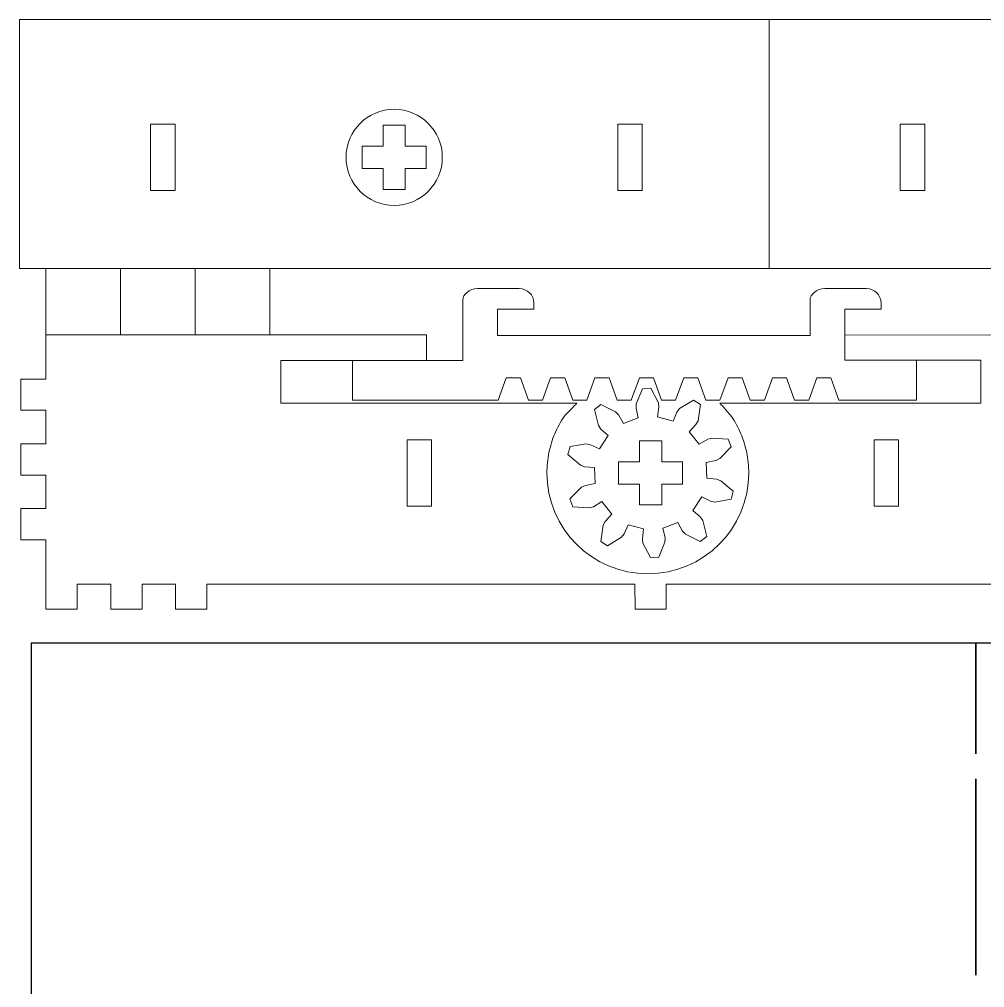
# Model space of a CAD drawing. Header units: millimetres. Extents: x -185 to 230, y -265 to 15.
# Drawn here: x -184.7 to -69.5, y -100.5 to 15.1 of the extents above; entities that cross this region are included whole.
import ezdxf

# ---------------------------------------------------------------- set-up
doc = ezdxf.new("R2010")
doc.units = ezdxf.units.MM
doc.header["$MEASUREMENT"] = 0
doc.layers.add('Layer 1', color=7, linetype='Continuous')

msp = doc.modelspace()

# ---------------------------------------------------------------- linework, layer by layer
at = {"layer": 'Layer 1', "color": 1, "lineweight": 9}
for points, knots in [([(-184.6848, 15.087), (-184.6848, 15.087), (-95.2528, 15.087), (-95.2528, 15.087), (-95.2528, 15.087), (-95.2528, 15.087), (-95.2528, -14.6553), (-95.2528, -14.6553), (-95.2528, -14.6553), (-95.2528, -14.6553), (-184.6848, -14.6553), (-184.6848, -14.6553), (-184.6848, -14.6553), (-184.6848, -14.6553), (-184.6848, 15.087), (-184.6848, 15.087)], [0, 0, 0, 0, 0.2, 0.2, 0.2, 0.2, 0.4, 0.4, 0.4, 0.4, 0.6, 0.6, 0.6, 0.6, 1, 1, 1, 1]), ([(-95.2528, 15.087), (-95.2528, 15.087), (-5.8209, 15.087), (-5.8209, 15.087), (-5.8209, 15.087), (-5.8209, 15.087), (-5.8209, -14.6553), (-5.8209, -14.6553), (-5.8209, -14.6553), (-5.8209, -14.6553), (-95.2528, -14.6553), (-95.2528, -14.6553)], [0, 0, 0, 0, 0.25, 0.25, 0.25, 0.25, 0.5, 0.5, 0.5, 0.5, 1, 1, 1, 1]), ([(-134.2283, -1.3814), (-134.2283, -4.552), (-136.7986, -7.1222), (-139.9692, -7.1222), (-139.9692, -7.1222), (-143.1398, -7.1222), (-145.7101, -4.5519), (-145.7101, -1.3814), (-145.7101, -1.3814), (-145.7101, 1.7892), (-143.1398, 4.3595), (-139.9692, 4.3595), (-139.9692, 4.3595), (-136.7986, 4.3595), (-134.2283, 1.7892), (-134.2283, -1.3814)], [0, 0, 0, 0, 0.2, 0.2, 0.2, 0.2, 0.4, 0.4, 0.4, 0.4, 0.6, 0.6, 0.6, 0.6, 1, 1, 1, 1]), ([(-166.1068, 2.5762), (-166.1068, 2.5762), (-166.1068, -5.339), (-166.1068, -5.339), (-166.1068, -5.339), (-166.1068, -5.339), (-169.022, -5.339), (-169.022, -5.339), (-169.022, -5.339), (-169.022, -5.339), (-169.022, 2.5762), (-169.022, 2.5762), (-169.022, 2.5762), (-169.022, 2.5762), (-166.1068, 2.5762), (-166.1068, 2.5762)], [0, 0, 0, 0, 0.2, 0.2, 0.2, 0.2, 0.4, 0.4, 0.4, 0.4, 0.6, 0.6, 0.6, 0.6, 1, 1, 1, 1]), ([(-141.291, 2.44), (-141.291, 2.44), (-141.291, -0.0596), (-141.291, -0.0596), (-141.291, -0.0596), (-141.291, -0.0596), (-143.7906, -0.0596), (-143.7906, -0.0596), (-143.7906, -0.0596), (-143.7906, -0.0596), (-143.7906, -2.7028), (-143.7906, -2.7028), (-143.7906, -2.7028), (-143.7906, -2.7028), (-141.291, -2.7028), (-141.291, -2.7028), (-141.291, -2.7028), (-141.291, -2.7028), (-141.291, -5.2029), (-141.291, -5.2029), (-141.291, -5.2029), (-141.291, -5.2029), (-138.6478, -5.2029), (-138.6478, -5.2029), (-138.6478, -5.2029), (-138.6478, -5.2029), (-138.6478, -2.7028), (-138.6478, -2.7028), (-138.6478, -2.7028), (-138.6478, -2.7028), (-136.1477, -2.7028), (-136.1477, -2.7028), (-136.1477, -2.7028), (-136.1477, -2.7028), (-136.1477, -0.0596), (-136.1477, -0.0596), (-136.1477, -0.0596), (-136.1477, -0.0596), (-138.6478, -0.0596), (-138.6478, -0.0596), (-138.6478, -0.0596), (-138.6478, -0.0596), (-138.6478, 2.44), (-138.6478, 2.44), (-138.6478, 2.44), (-138.6478, 2.44), (-141.291, 2.44), (-141.291, 2.44)], [0, 0, 0, 0, 0.07692308, 0.07692308, 0.07692308, 0.07692308, 0.15384615, 0.15384615, 0.15384615, 0.15384615, 0.23076923, 0.23076923, 0.23076923, 0.23076923, 0.30769231, 0.30769231, 0.30769231, 0.30769231, 0.38461538, 0.38461538, 0.38461538, 0.38461538, 0.46153846, 0.46153846, 0.46153846, 0.46153846, 0.53846154, 0.53846154, 0.53846154, 0.53846154, 0.61538462, 0.61538462, 0.61538462, 0.61538462, 0.69230769, 0.69230769, 0.69230769, 0.69230769, 0.76923077, 0.76923077, 0.76923077, 0.76923077, 0.84615385, 0.84615385, 0.84615385, 0.84615385, 1, 1, 1, 1]), ([(-110.3933, 2.5762), (-110.3933, 2.5762), (-110.3933, -5.339), (-110.3933, -5.339), (-110.3933, -5.339), (-110.3933, -5.339), (-113.3084, -5.339), (-113.3084, -5.339), (-113.3084, -5.339), (-113.3084, -5.339), (-113.3084, 2.5762), (-113.3084, 2.5762), (-113.3084, 2.5762), (-113.3084, 2.5762), (-110.3933, 2.5762), (-110.3933, 2.5762)], [0, 0, 0, 0, 0.2, 0.2, 0.2, 0.2, 0.4, 0.4, 0.4, 0.4, 0.6, 0.6, 0.6, 0.6, 1, 1, 1, 1]), ([(-76.6748, 2.5762), (-76.6748, 2.5762), (-76.6748, -5.339), (-76.6748, -5.339), (-76.6748, -5.339), (-76.6748, -5.339), (-79.59, -5.339), (-79.59, -5.339), (-79.59, -5.339), (-79.59, -5.339), (-79.59, 2.5762), (-79.59, 2.5762), (-79.59, 2.5762), (-79.59, 2.5762), (-76.6748, 2.5762), (-76.6748, 2.5762)], [0, 0, 0, 0, 0.2, 0.2, 0.2, 0.2, 0.4, 0.4, 0.4, 0.4, 0.6, 0.6, 0.6, 0.6, 1, 1, 1, 1]), ([(-69.9683, -30.724), (-69.9683, -30.724), (-69.9685, -25.5816), (-69.9685, -25.5816), (-69.9685, -25.5816), (-69.9685, -25.5816), (-86.222, -25.5815), (-86.222, -25.5815), (-86.222, -25.5815), (-86.222, -25.5815), (-86.222, -19.4868), (-86.222, -19.4868), (-86.222, -19.4868), (-86.222, -19.4868), (-83.6315, -19.4868), (-83.6315, -19.4868), (-83.6315, -19.4868), (-83.6315, -19.4868), (-81.8802, -19.4868), (-81.8802, -19.4868), (-81.8802, -19.4868), (-81.8802, -19.4868), (-81.8771, -18.7907), (-81.8771, -18.7907), (-81.8771, -18.7907), (-81.8771, -17.8188), (-82.6596, -17.0363), (-83.6315, -17.0363), (-83.6315, -17.0363), (-83.6315, -17.0363), (-88.6038, -17.0363), (-88.6038, -17.0363), (-88.6038, -17.0363), (-89.5757, -17.0364), (-90.4084, -17.8209), (-90.3577, -18.3675), (-90.3577, -18.3675), (-90.3577, -18.3675), (-90.3577, -22.626), (-90.3577, -22.626), (-90.3577, -22.626), (-90.3577, -22.626), (-127.6531, -22.626), (-127.6531, -22.626), (-127.6531, -22.626), (-127.6531, -22.626), (-127.6531, -19.4868), (-127.6531, -19.4868), (-127.6531, -19.4868), (-127.6531, -19.4868), (-125.062, -19.4868), (-125.062, -19.4868), (-125.062, -19.4868), (-125.062, -19.4868), (-123.3112, -19.4868), (-123.3112, -19.4868), (-123.3112, -19.4868), (-123.3112, -19.4868), (-123.3082, -18.7907), (-123.3082, -18.7907), (-123.3082, -18.7907), (-123.3083, -17.8188), (-124.0907, -17.0363), (-125.0626, -17.0363), (-125.0626, -17.0363), (-125.0626, -17.0363), (-130.0343, -17.0362), (-130.0343, -17.0362), (-130.0343, -17.0362), (-131.0063, -17.0362), (-131.7882, -17.8184), (-131.7882, -18.3674), (-131.7882, -18.3674), (-131.7882, -18.3674), (-131.7882, -25.6223), (-131.7882, -25.6223), (-131.7882, -25.6223), (-131.7882, -25.6223), (-153.5034, -25.6223), (-153.5034, -25.6223), (-153.5034, -25.6223), (-153.5034, -25.6223), (-153.5034, -30.7239), (-153.5034, -30.7239), (-153.5034, -30.7239), (-153.5034, -30.7239), (-127.5626, -30.7238), (-127.5626, -30.7238), (-127.5626, -30.7238), (-127.5626, -30.7238), (-118.1709, -30.7238), (-118.1709, -30.7238), (-118.1709, -30.7238), (-118.4163, -31.0211), (-119.4825, -31.9979), (-119.6989, -32.3182), (-119.6989, -32.3182), (-119.9153, -32.6385), (-120.1167, -32.9697), (-120.302, -33.3109), (-120.302, -33.3109), (-120.4874, -33.6521), (-120.6567, -34.0033), (-120.809, -34.3634), (-120.809, -34.3634), (-120.9613, -34.7235), (-121.0966, -35.0926), (-121.2139, -35.4696), (-121.2139, -35.4696), (-121.3312, -35.8466), (-121.4304, -36.2316), (-121.5106, -36.6235), (-121.5106, -36.6235), (-121.5908, -37.0154), (-121.652, -37.4142), (-121.693, -37.819), (-121.693, -37.819), (-121.734, -38.2238), (-121.7555, -38.6344), (-121.7552, -39.0501), (-121.7552, -39.0501), (-121.7552, -45.6999), (-116.3644, -51.0907), (-109.7146, -51.0907), (-109.7146, -51.0907), (-103.0647, -51.0907), (-97.674, -45.6999), (-97.674, -39.0501), (-97.674, -39.0501), (-97.674, -38.2189), (-97.7582, -37.4073), (-97.9186, -36.6235), (-97.9186, -36.6235), (-98.079, -35.8397), (-98.3156, -35.0836), (-98.6202, -34.3633), (-98.6202, -34.3633), (-98.9248, -33.643), (-99.2976, -32.9586), (-99.7303, -32.318), (-99.7303, -32.318), (-99.9467, -31.9977), (-100.8593, -31.0209), (-101.1047, -30.7236), (-101.1047, -30.7236), (-101.1047, -30.7236), (-86.9118, -30.7239), (-86.9118, -30.7239), (-86.9118, -30.7239), (-86.9118, -30.7239), (-69.9683, -30.724), (-69.9683, -30.724)], [0, 0, 0, 0, 0.02564103, 0.02564103, 0.02564103, 0.02564103, 0.05128205, 0.05128205, 0.05128205, 0.05128205, 0.07692308, 0.07692308, 0.07692308, 0.07692308, 0.1025641, 0.1025641, 0.1025641, 0.1025641, 0.12820513, 0.12820513, 0.12820513, 0.12820513, 0.15384615, 0.15384615, 0.15384615, 0.15384615, 0.17948718, 0.17948718, 0.17948718, 0.17948718, 0.20512821, 0.20512821, 0.20512821, 0.20512821, 0.23076923, 0.23076923, 0.23076923, 0.23076923, 0.25641026, 0.25641026, 0.25641026, 0.25641026, 0.28205128, 0.28205128, 0.28205128, 0.28205128, 0.30769231, 0.30769231, 0.30769231, 0.30769231, 0.33333333, 0.33333333, 0.33333333, 0.33333333, 0.35897436, 0.35897436, 0.35897436, 0.35897436, 0.38461538, 0.38461538, 0.38461538, 0.38461538, 0.41025641, 0.41025641, 0.41025641, 0.41025641, 0.43589744, 0.43589744, 0.43589744, 0.43589744, 0.46153846, 0.46153846, 0.46153846, 0.46153846, 0.48717949, 0.48717949, 0.48717949, 0.48717949, 0.51282051, 0.51282051, 0.51282051, 0.51282051, 0.53846154, 0.53846154, 0.53846154, 0.53846154, 0.56410256, 0.56410256, 0.56410256, 0.56410256, 0.58974359, 0.58974359, 0.58974359, 0.58974359, 0.61538462, 0.61538462, 0.61538462, 0.61538462, 0.64102564, 0.64102564, 0.64102564, 0.64102564, 0.66666667, 0.66666667, 0.66666667, 0.66666667, 0.69230769, 0.69230769, 0.69230769, 0.69230769, 0.71794872, 0.71794872, 0.71794872, 0.71794872, 0.74358974, 0.74358974, 0.74358974, 0.74358974, 0.76923077, 0.76923077, 0.76923077, 0.76923077, 0.79487179, 0.79487179, 0.79487179, 0.79487179, 0.82051282, 0.82051282, 0.82051282, 0.82051282, 0.84615385, 0.84615385, 0.84615385, 0.84615385, 0.87179487, 0.87179487, 0.87179487, 0.87179487, 0.8974359, 0.8974359, 0.8974359, 0.8974359, 0.92307692, 0.92307692, 0.92307692, 0.92307692, 0.94871795, 0.94871795, 0.94871795, 0.94871795, 1, 1, 1, 1]), ([(-86.222, -22.5815), (-86.222, -22.5815), (-37.2455, -22.5865), (-37.2455, -22.5865), (-37.2455, -22.5865), (-37.2455, -22.5865), (-37.2455, -27.8544), (-37.2455, -27.8544), (-37.2455, -27.8544), (-37.2455, -27.8544), (-34.2514, -27.8544), (-34.2514, -27.8544), (-34.2514, -27.8544), (-34.2514, -27.8544), (-34.2514, -31.5896), (-34.2514, -31.5896), (-34.2514, -31.5896), (-34.2514, -31.5896), (-37.2455, -31.5896), (-37.2455, -31.5896), (-37.2455, -31.5896), (-37.2455, -31.5896), (-37.2455, -35.5868), (-37.2455, -35.5868), (-37.2455, -35.5868), (-37.2455, -35.5868), (-34.2514, -35.5867), (-34.2514, -35.5867), (-34.2514, -35.5867), (-34.2514, -35.5867), (-34.2514, -39.3219), (-34.2514, -39.3219), (-34.2514, -39.3219), (-34.2514, -39.3219), (-37.2455, -39.3219), (-37.2455, -39.3219), (-37.2455, -39.3219), (-37.2455, -39.3219), (-37.2455, -43.3191), (-37.2455, -43.3191), (-37.2455, -43.3191), (-37.2455, -43.3191), (-34.2514, -43.3191), (-34.2514, -43.3191), (-34.2514, -43.3191), (-34.2514, -43.3191), (-34.2514, -47.0543), (-34.2514, -47.0543), (-34.2514, -47.0543), (-34.2514, -47.0543), (-37.2455, -47.0543), (-37.2455, -47.0543), (-37.2455, -47.0543), (-37.2455, -47.0543), (-37.2455, -50.4148), (-37.2455, -50.4148), (-37.2455, -50.4148), (-37.2455, -50.4148), (-37.2455, -52.3222), (-37.2455, -52.3222), (-37.2455, -52.3222), (-37.2455, -52.3222), (-37.2455, -55.3029), (-37.2455, -55.3029), (-37.2455, -55.3029), (-37.2455, -55.3029), (-40.9807, -55.3029), (-40.9807, -55.3029), (-40.9807, -55.3029), (-40.9807, -55.3029), (-40.9807, -52.3222), (-40.9807, -52.3222), (-40.9807, -52.3222), (-40.9807, -52.3222), (-44.9778, -52.3222), (-44.9778, -52.3222), (-44.9778, -52.3222), (-44.9778, -52.3222), (-44.9778, -55.3029), (-44.9778, -55.3029), (-44.9778, -55.3029), (-44.9778, -55.3029), (-48.713, -55.3029), (-48.713, -55.3029), (-48.713, -55.3029), (-48.713, -55.3029), (-48.713, -52.3222), (-48.713, -52.3222), (-48.713, -52.3222), (-48.713, -52.3222), (-52.7102, -52.3222), (-52.7102, -52.3222), (-52.7102, -52.3222), (-52.7102, -52.3222), (-52.7102, -55.3029), (-52.7102, -55.3029), (-52.7102, -55.3029), (-52.7102, -55.3029), (-56.4454, -55.3029), (-56.4454, -55.3029), (-56.4454, -55.3029), (-56.4454, -55.3029), (-56.4454, -52.3222), (-56.4454, -52.3222), (-56.4454, -52.3222), (-73.4667, -52.3222), (-90.4881, -52.3222), (-107.5094, -52.3222), (-107.5094, -52.3222), (-107.5094, -52.3222), (-107.5294, -55.3024), (-107.5294, -55.3024), (-107.5294, -55.3024), (-107.5294, -55.3024), (-111.2254, -55.3023), (-111.2254, -55.3023), (-111.2254, -55.3023), (-111.2254, -55.3023), (-111.2451, -52.3221), (-111.2451, -52.3221), (-111.2451, -52.3221), (-128.2665, -52.3221), (-145.288, -52.3111), (-162.3094, -52.3061), (-162.3094, -52.3061), (-162.3094, -52.3061), (-162.3094, -55.3028), (-162.3094, -55.3028), (-162.3094, -55.3028), (-162.3094, -55.3028), (-166.0451, -55.3029), (-166.0451, -55.3029), (-166.0451, -55.3029), (-166.0451, -55.3029), (-166.0451, -52.3062), (-166.0451, -52.3062), (-166.0451, -52.3062), (-166.0451, -52.3062), (-170.0422, -52.3062), (-170.0422, -52.3062), (-170.0422, -52.3062), (-170.0422, -52.3062), (-170.0422, -55.3029), (-170.0422, -55.3029), (-170.0422, -55.3029), (-170.0422, -55.3029), (-173.7774, -55.3029), (-173.7774, -55.3029), (-173.7774, -55.3029), (-173.7774, -55.3029), (-173.7774, -52.3062), (-173.7774, -52.3062), (-173.7774, -52.3062), (-173.7774, -52.3062), (-177.7746, -52.3062), (-177.7746, -52.3062), (-177.7746, -52.3062), (-177.7746, -52.3062), (-177.7746, -55.3029), (-177.7746, -55.3029), (-177.7746, -55.3029), (-177.7746, -55.3029), (-181.5098, -55.3029), (-181.5098, -55.3029), (-181.5098, -55.3029), (-181.5098, -55.3029), (-181.5098, -52.3062), (-181.5098, -52.3062), (-181.5098, -52.3062), (-181.5098, -52.3062), (-181.5098, -50.8758), (-181.5098, -50.8758), (-181.5098, -50.8758), (-181.5098, -50.8758), (-181.5098, -47.0383), (-181.5098, -47.0383), (-181.5098, -47.0383), (-181.5098, -47.0383), (-184.5101, -47.0383), (-184.5101, -47.0383), (-184.5101, -47.0383), (-184.5101, -47.0383), (-184.5101, -43.3031), (-184.5101, -43.3031), (-184.5101, -43.3031), (-184.5101, -43.3031), (-181.5098, -43.3031), (-181.5098, -43.3031), (-181.5098, -43.3031), (-181.5098, -43.3031), (-181.5098, -39.3059), (-181.5098, -39.3059), (-181.5098, -39.3059), (-181.5098, -39.3059), (-184.5101, -39.3059), (-184.5101, -39.3059), (-184.5101, -39.3059), (-184.5101, -39.3059), (-184.5101, -35.5707), (-184.5101, -35.5707), (-184.5101, -35.5707), (-184.5101, -35.5707), (-181.5098, -35.5707), (-181.5098, -35.5707), (-181.5098, -35.5707), (-181.5098, -35.5707), (-181.5098, -31.5735), (-181.5098, -31.5735), (-181.5098, -31.5735), (-181.5098, -31.5735), (-184.5101, -31.5736), (-184.5101, -31.5736), (-184.5101, -31.5736), (-184.5101, -31.5736), (-184.5101, -27.8384), (-184.5101, -27.8384), (-184.5101, -27.8384), (-184.5101, -27.8384), (-181.5098, -27.8384), (-181.5098, -27.8384), (-181.5098, -27.8384), (-181.5098, -27.8384), (-181.5098, -22.5705), (-181.5098, -22.5705), (-181.5098, -22.5705), (-181.5098, -22.5705), (-136.1302, -22.582), (-136.1302, -22.582), (-136.1302, -22.582), (-136.1302, -22.582), (-136.1302, -25.6223), (-136.1302, -25.6223)], [0, 0, 0, 0, 0.01694915, 0.01694915, 0.01694915, 0.01694915, 0.03389831, 0.03389831, 0.03389831, 0.03389831, 0.05084746, 0.05084746, 0.05084746, 0.05084746, 0.06779661, 0.06779661, 0.06779661, 0.06779661, 0.08474576, 0.08474576, 0.08474576, 0.08474576, 0.10169492, 0.10169492, 0.10169492, 0.10169492, 0.11864407, 0.11864407, 0.11864407, 0.11864407, 0.13559322, 0.13559322, 0.13559322, 0.13559322, 0.15254237, 0.15254237, 0.15254237, 0.15254237, 0.16949153, 0.16949153, 0.16949153, 0.16949153, 0.18644068, 0.18644068, 0.18644068, 0.18644068, 0.20338983, 0.20338983, 0.20338983, 0.20338983, 0.22033898, 0.22033898, 0.22033898, 0.22033898, 0.23728814, 0.23728814, 0.23728814, 0.23728814, 0.25423729, 0.25423729, 0.25423729, 0.25423729, 0.27118644, 0.27118644, 0.27118644, 0.27118644, 0.28813559, 0.28813559, 0.28813559, 0.28813559, 0.30508475, 0.30508475, 0.30508475, 0.30508475, 0.3220339, 0.3220339, 0.3220339, 0.3220339, 0.33898305, 0.33898305, 0.33898305, 0.33898305, 0.3559322, 0.3559322, 0.3559322, 0.3559322, 0.37288136, 0.37288136, 0.37288136, 0.37288136, 0.38983051, 0.38983051, 0.38983051, 0.38983051, 0.40677966, 0.40677966, 0.40677966, 0.40677966, 0.42372881, 0.42372881, 0.42372881, 0.42372881, 0.44067797, 0.44067797, 0.44067797, 0.44067797, 0.45762712, 0.45762712, 0.45762712, 0.45762712, 0.47457627, 0.47457627, 0.47457627, 0.47457627, 0.49152542, 0.49152542, 0.49152542, 0.49152542, 0.50847458, 0.50847458, 0.50847458, 0.50847458, 0.52542373, 0.52542373, 0.52542373, 0.52542373, 0.54237288, 0.54237288, 0.54237288, 0.54237288, 0.55932203, 0.55932203, 0.55932203, 0.55932203, 0.57627119, 0.57627119, 0.57627119, 0.57627119, 0.59322034, 0.59322034, 0.59322034, 0.59322034, 0.61016949, 0.61016949, 0.61016949, 0.61016949, 0.62711864, 0.62711864, 0.62711864, 0.62711864, 0.6440678, 0.6440678, 0.6440678, 0.6440678, 0.66101695, 0.66101695, 0.66101695, 0.66101695, 0.6779661, 0.6779661, 0.6779661, 0.6779661, 0.69491525, 0.69491525, 0.69491525, 0.69491525, 0.71186441, 0.71186441, 0.71186441, 0.71186441, 0.72881356, 0.72881356, 0.72881356, 0.72881356, 0.74576271, 0.74576271, 0.74576271, 0.74576271, 0.76271186, 0.76271186, 0.76271186, 0.76271186, 0.77966102, 0.77966102, 0.77966102, 0.77966102, 0.79661017, 0.79661017, 0.79661017, 0.79661017, 0.81355932, 0.81355932, 0.81355932, 0.81355932, 0.83050847, 0.83050847, 0.83050847, 0.83050847, 0.84745763, 0.84745763, 0.84745763, 0.84745763, 0.86440678, 0.86440678, 0.86440678, 0.86440678, 0.88135593, 0.88135593, 0.88135593, 0.88135593, 0.89830508, 0.89830508, 0.89830508, 0.89830508, 0.91525424, 0.91525424, 0.91525424, 0.91525424, 0.93220339, 0.93220339, 0.93220339, 0.93220339, 0.94915254, 0.94915254, 0.94915254, 0.94915254, 0.96610169, 0.96610169, 0.96610169, 0.96610169, 1, 1, 1, 1]), ([(-77.6403, -25.5816), (-77.6403, -25.5816), (-77.6403, -30.3783), (-77.6403, -30.3783), (-77.6403, -30.3783), (-77.6403, -30.3783), (-86.9116, -30.356), (-86.9116, -30.356), (-86.9116, -30.356), (-86.9116, -30.356), (-87.8743, -27.7102), (-87.8743, -27.7102), (-87.8743, -27.7102), (-87.8743, -27.7102), (-89.5574, -27.7102), (-89.5574, -27.7102), (-89.5574, -27.7102), (-89.5574, -27.7102), (-90.5201, -30.356), (-90.5201, -30.356), (-90.5201, -30.356), (-90.5201, -30.356), (-92.2032, -30.356), (-92.2032, -30.356), (-92.2032, -30.356), (-92.2032, -30.356), (-93.1665, -27.7102), (-93.1665, -27.7102), (-93.1665, -27.7102), (-93.1665, -27.7102), (-94.8496, -27.7102), (-94.8496, -27.7102), (-94.8496, -27.7102), (-94.8496, -27.7102), (-95.8123, -30.356), (-95.8123, -30.356), (-95.8123, -30.356), (-95.8123, -30.356), (-97.4954, -30.356), (-97.4954, -30.356), (-97.4954, -30.356), (-97.4954, -30.356), (-98.4581, -27.7102), (-98.4581, -27.7102), (-98.4581, -27.7102), (-98.4581, -27.7102), (-100.1402, -27.7102), (-100.1402, -27.7102), (-100.1402, -27.7102), (-100.1402, -27.7102), (-101.1045, -30.356), (-101.1045, -30.356), (-101.1045, -30.356), (-101.1045, -30.356), (-102.7866, -30.356), (-102.7866, -30.356), (-102.7866, -30.356), (-102.7866, -30.356), (-103.7493, -27.7102), (-103.7493, -27.7102), (-103.7493, -27.7102), (-103.7493, -27.7102), (-105.4324, -27.7102), (-105.4324, -27.7102), (-105.4324, -27.7102), (-105.4324, -27.7102), (-106.3951, -30.356), (-106.3951, -30.356), (-106.3951, -30.356), (-106.3951, -30.356), (-108.0782, -30.356), (-108.0782, -30.356), (-108.0782, -30.356), (-108.0782, -30.356), (-109.0415, -27.7102), (-109.0415, -27.7102), (-109.0415, -27.7102), (-109.0415, -27.7102), (-110.7246, -27.7102), (-110.7246, -27.7102), (-110.7246, -27.7102), (-110.7246, -27.7102), (-111.6873, -30.356), (-111.6873, -30.356), (-111.6873, -30.356), (-111.6873, -30.356), (-113.3704, -30.356), (-113.3704, -30.356), (-113.3704, -30.356), (-113.3704, -30.356), (-114.3331, -27.7102), (-114.3331, -27.7102), (-114.3331, -27.7102), (-114.3331, -27.7102), (-116.0152, -27.7102), (-116.0152, -27.7102), (-116.0152, -27.7102), (-116.0152, -27.7102), (-116.9795, -30.356), (-116.9795, -30.356), (-116.9795, -30.356), (-116.9795, -30.356), (-118.6616, -30.356), (-118.6616, -30.356), (-118.6616, -30.356), (-118.6616, -30.356), (-119.6243, -27.7102), (-119.6243, -27.7102), (-119.6243, -27.7102), (-119.6243, -27.7102), (-121.3074, -27.7102), (-121.3074, -27.7102), (-121.3074, -27.7102), (-121.3074, -27.7102), (-122.2701, -30.356), (-122.2701, -30.356), (-122.2701, -30.356), (-122.2701, -30.356), (-123.9532, -30.356), (-123.9532, -30.356), (-123.9532, -30.356), (-123.9532, -30.356), (-124.9165, -27.7102), (-124.9165, -27.7102), (-124.9165, -27.7102), (-124.9165, -27.7102), (-126.5996, -27.7102), (-126.5996, -27.7102), (-126.5996, -27.7102), (-126.5996, -27.7102), (-127.5623, -30.356), (-127.5623, -30.356), (-127.5623, -30.356), (-127.5623, -30.356), (-144.9401, -30.3559), (-144.9401, -30.3559), (-144.9401, -30.3559), (-144.9401, -30.3559), (-144.9401, -25.6224), (-144.9401, -25.6224)], [0, 0, 0, 0, 0.02777778, 0.02777778, 0.02777778, 0.02777778, 0.05555556, 0.05555556, 0.05555556, 0.05555556, 0.08333333, 0.08333333, 0.08333333, 0.08333333, 0.11111111, 0.11111111, 0.11111111, 0.11111111, 0.13888889, 0.13888889, 0.13888889, 0.13888889, 0.16666667, 0.16666667, 0.16666667, 0.16666667, 0.19444444, 0.19444444, 0.19444444, 0.19444444, 0.22222222, 0.22222222, 0.22222222, 0.22222222, 0.25, 0.25, 0.25, 0.25, 0.27777778, 0.27777778, 0.27777778, 0.27777778, 0.30555556, 0.30555556, 0.30555556, 0.30555556, 0.33333333, 0.33333333, 0.33333333, 0.33333333, 0.36111111, 0.36111111, 0.36111111, 0.36111111, 0.38888889, 0.38888889, 0.38888889, 0.38888889, 0.41666667, 0.41666667, 0.41666667, 0.41666667, 0.44444444, 0.44444444, 0.44444444, 0.44444444, 0.47222222, 0.47222222, 0.47222222, 0.47222222, 0.5, 0.5, 0.5, 0.5, 0.52777778, 0.52777778, 0.52777778, 0.52777778, 0.55555556, 0.55555556, 0.55555556, 0.55555556, 0.58333333, 0.58333333, 0.58333333, 0.58333333, 0.61111111, 0.61111111, 0.61111111, 0.61111111, 0.63888889, 0.63888889, 0.63888889, 0.63888889, 0.66666667, 0.66666667, 0.66666667, 0.66666667, 0.69444444, 0.69444444, 0.69444444, 0.69444444, 0.72222222, 0.72222222, 0.72222222, 0.72222222, 0.75, 0.75, 0.75, 0.75, 0.77777778, 0.77777778, 0.77777778, 0.77777778, 0.80555556, 0.80555556, 0.80555556, 0.80555556, 0.83333333, 0.83333333, 0.83333333, 0.83333333, 0.86111111, 0.86111111, 0.86111111, 0.86111111, 0.88888889, 0.88888889, 0.88888889, 0.88888889, 0.91666667, 0.91666667, 0.91666667, 0.91666667, 0.94444444, 0.94444444, 0.94444444, 0.94444444, 1, 1, 1, 1]), ([(-102.6736, -39.6903), (-102.6736, -39.6903), (-101.5024, -39.8019), (-101.5024, -39.8019), (-101.5024, -39.8019), (-101.5024, -39.8019), (-101.0096, -39.975), (-101.0096, -39.975), (-101.0096, -39.975), (-101.0096, -39.975), (-99.5137, -41.2372), (-99.5137, -41.2372), (-99.5137, -41.2372), (-99.5137, -41.2372), (-99.7748, -42.1917), (-99.7748, -42.1917), (-99.7748, -42.1917), (-99.7748, -42.1917), (-101.7049, -42.5166), (-101.7049, -42.5166), (-101.7049, -42.5166), (-101.7049, -42.5166), (-102.2171, -42.4148), (-102.2171, -42.4148), (-102.2171, -42.4148), (-102.2171, -42.4148), (-103.282, -41.9147), (-103.282, -41.9147), (-103.282, -41.9147), (-103.282, -41.9147), (-104.3303, -43.5106), (-104.3303, -43.5106), (-104.3303, -43.5106), (-104.3303, -43.5106), (-103.4484, -44.2893), (-103.4484, -44.2893), (-103.4484, -44.2893), (-103.4484, -44.2893), (-103.1515, -44.719), (-103.1515, -44.719), (-103.1515, -44.719), (-103.1515, -44.719), (-102.6832, -46.6194), (-102.6832, -46.6194), (-102.6832, -46.6194), (-102.6832, -46.6194), (-103.4555, -47.2381), (-103.4555, -47.2381), (-103.4555, -47.2381), (-103.4555, -47.2381), (-105.208, -46.3665), (-105.208, -46.3665), (-105.208, -46.3665), (-105.208, -46.3665), (-105.5625, -45.983), (-105.5625, -45.983), (-105.5625, -45.983), (-105.5625, -45.983), (-106.1301, -44.9525), (-106.1301, -44.9525), (-106.1301, -44.9525), (-106.1301, -44.9525), (-107.9162, -45.6274), (-107.9162, -45.6274), (-107.9162, -45.6274), (-107.9162, -45.6274), (-107.6604, -46.7758), (-107.6604, -46.7758), (-107.6604, -46.7758), (-107.6604, -46.7758), (-107.6727, -47.2979), (-107.6727, -47.2979), (-107.6727, -47.2979), (-107.6727, -47.2979), (-108.4108, -49.1106), (-108.4108, -49.1106), (-108.4108, -49.1106), (-108.4108, -49.1106), (-109.3993, -49.1572), (-109.3993, -49.1572), (-109.3993, -49.1572), (-109.3993, -49.1572), (-110.3048, -47.422), (-110.3048, -47.422), (-110.3048, -47.422), (-110.3048, -47.422), (-110.3663, -46.9034), (-110.3663, -46.9034), (-110.3663, -46.9034), (-110.3663, -46.9034), (-110.2198, -45.7361), (-110.2198, -45.7361), (-110.2198, -45.7361), (-110.2198, -45.7361), (-112.0615, -45.2322), (-112.0615, -45.2322), (-112.0615, -45.2322), (-112.0615, -45.2322), (-112.5296, -46.3115), (-112.5296, -46.3115), (-112.5296, -46.3115), (-112.5296, -46.3115), (-112.8465, -46.7267), (-112.8465, -46.7267), (-112.8465, -46.7267), (-112.8465, -46.7267), (-114.5092, -47.7594), (-114.5092, -47.7594), (-114.5092, -47.7594), (-114.5092, -47.7594), (-115.3362, -47.2161), (-115.3362, -47.2161), (-115.3362, -47.2161), (-115.3362, -47.2161), (-115.0488, -45.2801), (-115.0488, -45.2801), (-115.0488, -45.2801), (-115.0488, -45.2801), (-114.7936, -44.8244), (-114.7936, -44.8244), (-114.7936, -44.8244), (-114.7936, -44.8244), (-113.9889, -43.9661), (-113.9889, -43.9661), (-113.9889, -43.9661), (-113.9889, -43.9661), (-115.1827, -42.476), (-115.1827, -42.476), (-115.1827, -42.476), (-115.1827, -42.476), (-116.1959, -43.0741), (-116.1959, -43.0741), (-116.1959, -43.0741), (-116.1959, -43.0741), (-116.6963, -43.2237), (-116.6963, -43.2237), (-116.6963, -43.2237), (-116.6963, -43.2237), (-118.6484, -43.0818), (-118.6484, -43.0818), (-118.6484, -43.0818), (-118.6484, -43.0818), (-118.9981, -42.1561), (-118.9981, -42.1561), (-118.9981, -42.1561), (-118.9981, -42.1561), (-117.6276, -40.7587), (-117.6276, -40.7587), (-117.6276, -40.7587), (-117.6276, -40.7587), (-117.1533, -40.54), (-117.1533, -40.54), (-117.1533, -40.54), (-117.1533, -40.54), (-115.9978, -40.3186), (-115.9978, -40.3186), (-115.9978, -40.3186), (-115.9978, -40.3186), (-116.0878, -38.4113), (-116.0878, -38.4113), (-116.0878, -38.4113), (-116.0878, -38.4113), (-117.259, -38.2996), (-117.259, -38.2996), (-117.259, -38.2996), (-117.259, -38.2996), (-117.7518, -38.1265), (-117.7518, -38.1265), (-117.7518, -38.1265), (-117.7518, -38.1265), (-119.2477, -36.8643), (-119.2477, -36.8643), (-119.2477, -36.8643), (-119.2477, -36.8643), (-118.9866, -35.9098), (-118.9866, -35.9098), (-118.9866, -35.9098), (-118.9866, -35.9098), (-117.0565, -35.5849), (-117.0565, -35.5849), (-117.0565, -35.5849), (-117.0565, -35.5849), (-116.5443, -35.6867), (-116.5443, -35.6867), (-116.5443, -35.6867), (-116.5443, -35.6867), (-115.4794, -36.1868), (-115.4794, -36.1868), (-115.4794, -36.1868), (-115.4794, -36.1868), (-114.4311, -34.5909), (-114.4311, -34.5909), (-114.4311, -34.5909), (-114.4311, -34.5909), (-115.313, -33.8122), (-115.313, -33.8122), (-115.313, -33.8122), (-115.313, -33.8122), (-115.6099, -33.3825), (-115.6099, -33.3825), (-115.6099, -33.3825), (-115.6099, -33.3825), (-116.0783, -31.4821), (-116.0783, -31.4821), (-116.0783, -31.4821), (-116.0783, -31.4821), (-115.306, -30.8634), (-115.306, -30.8634), (-115.306, -30.8634), (-115.306, -30.8634), (-113.5535, -31.735), (-113.5535, -31.735), (-113.5535, -31.735), (-113.5535, -31.735), (-113.199, -32.1185), (-113.199, -32.1185), (-113.199, -32.1185), (-113.199, -32.1185), (-112.6314, -33.149), (-112.6314, -33.149), (-112.6314, -33.149), (-112.6314, -33.149), (-110.8453, -32.4741), (-110.8453, -32.4741), (-110.8453, -32.4741), (-110.8453, -32.4741), (-111.1011, -31.3257), (-111.1011, -31.3257), (-111.1011, -31.3257), (-111.1011, -31.3257), (-111.0888, -30.8036), (-111.0888, -30.8036), (-111.0888, -30.8036), (-111.0888, -30.8036), (-110.3507, -28.9908), (-110.3507, -28.9908), (-110.3507, -28.9908), (-110.3507, -28.9908), (-109.3622, -28.9442), (-109.3622, -28.9442), (-109.3622, -28.9442), (-109.3622, -28.9442), (-108.4567, -30.6795), (-108.4567, -30.6795), (-108.4567, -30.6795), (-108.4567, -30.6795), (-108.3953, -31.1982), (-108.3953, -31.1982), (-108.3953, -31.1982), (-108.3953, -31.1982), (-108.5418, -32.3655), (-108.5418, -32.3655), (-108.5418, -32.3655), (-108.5418, -32.3655), (-106.7001, -32.8694), (-106.7001, -32.8694), (-106.7001, -32.8694), (-106.7001, -32.8694), (-106.232, -31.79), (-106.232, -31.79), (-106.232, -31.79), (-106.232, -31.79), (-105.9151, -31.3748), (-105.9151, -31.3748), (-105.9151, -31.3748), (-105.9151, -31.3748), (-104.2524, -30.3421), (-104.2524, -30.3421), (-104.2524, -30.3421), (-104.2524, -30.3421), (-103.4253, -30.8854), (-103.4253, -30.8854), (-103.4253, -30.8854), (-103.4253, -30.8854), (-103.7127, -32.8214), (-103.7127, -32.8214), (-103.7127, -32.8214), (-103.7127, -32.8214), (-103.9679, -33.2771), (-103.9679, -33.2771), (-103.9679, -33.2771), (-103.9679, -33.2771), (-104.7726, -34.1353), (-104.7726, -34.1353), (-104.7726, -34.1353), (-104.7726, -34.1353), (-103.5788, -35.6255), (-103.5788, -35.6255), (-103.5788, -35.6255), (-103.5788, -35.6255), (-102.5657, -35.0274), (-102.5657, -35.0274), (-102.5657, -35.0274), (-102.5657, -35.0274), (-102.0653, -34.8778), (-102.0653, -34.8778), (-102.0653, -34.8778), (-102.0653, -34.8778), (-100.1132, -35.0197), (-100.1132, -35.0197), (-100.1132, -35.0197), (-100.1132, -35.0197), (-99.7634, -35.9454), (-99.7634, -35.9454), (-99.7634, -35.9454), (-99.7634, -35.9454), (-101.1339, -37.3428), (-101.1339, -37.3428), (-101.1339, -37.3428), (-101.1339, -37.3428), (-101.6082, -37.5615), (-101.6082, -37.5615), (-101.6082, -37.5615), (-101.6082, -37.5615), (-102.7637, -37.7829), (-102.7637, -37.7829), (-102.7637, -37.7829), (-102.7637, -37.7829), (-102.6736, -39.6903), (-102.6736, -39.6903)], [0, 0, 0, 0, 0.01234568, 0.01234568, 0.01234568, 0.01234568, 0.02469136, 0.02469136, 0.02469136, 0.02469136, 0.03703704, 0.03703704, 0.03703704, 0.03703704, 0.04938272, 0.04938272, 0.04938272, 0.04938272, 0.0617284, 0.0617284, 0.0617284, 0.0617284, 0.07407407, 0.07407407, 0.07407407, 0.07407407, 0.08641975, 0.08641975, 0.08641975, 0.08641975, 0.09876543, 0.09876543, 0.09876543, 0.09876543, 0.11111111, 0.11111111, 0.11111111, 0.11111111, 0.12345679, 0.12345679, 0.12345679, 0.12345679, 0.13580247, 0.13580247, 0.13580247, 0.13580247, 0.14814815, 0.14814815, 0.14814815, 0.14814815, 0.16049383, 0.16049383, 0.16049383, 0.16049383, 0.17283951, 0.17283951, 0.17283951, 0.17283951, 0.18518519, 0.18518519, 0.18518519, 0.18518519, 0.19753086, 0.19753086, 0.19753086, 0.19753086, 0.20987654, 0.20987654, 0.20987654, 0.20987654, 0.22222222, 0.22222222, 0.22222222, 0.22222222, 0.2345679, 0.2345679, 0.2345679, 0.2345679, 0.24691358, 0.24691358, 0.24691358, 0.24691358, 0.25925926, 0.25925926, 0.25925926, 0.25925926, 0.27160494, 0.27160494, 0.27160494, 0.27160494, 0.28395062, 0.28395062, 0.28395062, 0.28395062, 0.2962963, 0.2962963, 0.2962963, 0.2962963, 0.30864198, 0.30864198, 0.30864198, 0.30864198, 0.32098765, 0.32098765, 0.32098765, 0.32098765, 0.33333333, 0.33333333, 0.33333333, 0.33333333, 0.34567901, 0.34567901, 0.34567901, 0.34567901, 0.35802469, 0.35802469, 0.35802469, 0.35802469, 0.37037037, 0.37037037, 0.37037037, 0.37037037, 0.38271605, 0.38271605, 0.38271605, 0.38271605, 0.39506173, 0.39506173, 0.39506173, 0.39506173, 0.40740741, 0.40740741, 0.40740741, 0.40740741, 0.41975309, 0.41975309, 0.41975309, 0.41975309, 0.43209877, 0.43209877, 0.43209877, 0.43209877, 0.44444444, 0.44444444, 0.44444444, 0.44444444, 0.45679012, 0.45679012, 0.45679012, 0.45679012, 0.4691358, 0.4691358, 0.4691358, 0.4691358, 0.48148148, 0.48148148, 0.48148148, 0.48148148, 0.49382716, 0.49382716, 0.49382716, 0.49382716, 0.50617284, 0.50617284, 0.50617284, 0.50617284, 0.51851852, 0.51851852, 0.51851852, 0.51851852, 0.5308642, 0.5308642, 0.5308642, 0.5308642, 0.54320988, 0.54320988, 0.54320988, 0.54320988, 0.55555556, 0.55555556, 0.55555556, 0.55555556, 0.56790123, 0.56790123, 0.56790123, 0.56790123, 0.58024691, 0.58024691, 0.58024691, 0.58024691, 0.59259259, 0.59259259, 0.59259259, 0.59259259, 0.60493827, 0.60493827, 0.60493827, 0.60493827, 0.61728395, 0.61728395, 0.61728395, 0.61728395, 0.62962963, 0.62962963, 0.62962963, 0.62962963, 0.64197531, 0.64197531, 0.64197531, 0.64197531, 0.65432099, 0.65432099, 0.65432099, 0.65432099, 0.66666667, 0.66666667, 0.66666667, 0.66666667, 0.67901235, 0.67901235, 0.67901235, 0.67901235, 0.69135802, 0.69135802, 0.69135802, 0.69135802, 0.7037037, 0.7037037, 0.7037037, 0.7037037, 0.71604938, 0.71604938, 0.71604938, 0.71604938, 0.72839506, 0.72839506, 0.72839506, 0.72839506, 0.74074074, 0.74074074, 0.74074074, 0.74074074, 0.75308642, 0.75308642, 0.75308642, 0.75308642, 0.7654321, 0.7654321, 0.7654321, 0.7654321, 0.77777778, 0.77777778, 0.77777778, 0.77777778, 0.79012346, 0.79012346, 0.79012346, 0.79012346, 0.80246914, 0.80246914, 0.80246914, 0.80246914, 0.81481481, 0.81481481, 0.81481481, 0.81481481, 0.82716049, 0.82716049, 0.82716049, 0.82716049, 0.83950617, 0.83950617, 0.83950617, 0.83950617, 0.85185185, 0.85185185, 0.85185185, 0.85185185, 0.86419753, 0.86419753, 0.86419753, 0.86419753, 0.87654321, 0.87654321, 0.87654321, 0.87654321, 0.88888889, 0.88888889, 0.88888889, 0.88888889, 0.90123457, 0.90123457, 0.90123457, 0.90123457, 0.91358025, 0.91358025, 0.91358025, 0.91358025, 0.92592593, 0.92592593, 0.92592593, 0.92592593, 0.9382716, 0.9382716, 0.9382716, 0.9382716, 0.95061728, 0.95061728, 0.95061728, 0.95061728, 0.96296296, 0.96296296, 0.96296296, 0.96296296, 0.97530864, 0.97530864, 0.97530864, 0.97530864, 1, 1, 1, 1]), ([(-135.5184, -35.0932), (-135.5184, -35.0932), (-135.5184, -43.0084), (-135.5184, -43.0084), (-135.5184, -43.0084), (-135.5184, -43.0084), (-138.4336, -43.0084), (-138.4336, -43.0084), (-138.4336, -43.0084), (-138.4336, -43.0084), (-138.4336, -35.0932), (-138.4336, -35.0932), (-138.4336, -35.0932), (-138.4336, -35.0932), (-135.5184, -35.0932), (-135.5184, -35.0932)], [0, 0, 0, 0, 0.2, 0.2, 0.2, 0.2, 0.4, 0.4, 0.4, 0.4, 0.6, 0.6, 0.6, 0.6, 1, 1, 1, 1]), ([(-110.7026, -35.2292), (-110.7026, -35.2292), (-110.7026, -37.7288), (-110.7026, -37.7288), (-110.7026, -37.7288), (-110.7026, -37.7288), (-113.2022, -37.7288), (-113.2022, -37.7288), (-113.2022, -37.7288), (-113.2022, -37.7288), (-113.2022, -40.3721), (-113.2022, -40.3721), (-113.2022, -40.3721), (-113.2022, -40.3721), (-110.7026, -40.3721), (-110.7026, -40.3721), (-110.7026, -40.3721), (-110.7026, -40.3721), (-110.7026, -42.8722), (-110.7026, -42.8722), (-110.7026, -42.8722), (-110.7026, -42.8722), (-108.0593, -42.8722), (-108.0593, -42.8722), (-108.0593, -42.8722), (-108.0593, -42.8722), (-108.0593, -40.3721), (-108.0593, -40.3721), (-108.0593, -40.3721), (-108.0593, -40.3721), (-105.5592, -40.3721), (-105.5592, -40.3721), (-105.5592, -40.3721), (-105.5592, -40.3721), (-105.5592, -37.7288), (-105.5592, -37.7288), (-105.5592, -37.7288), (-105.5592, -37.7288), (-108.0593, -37.7288), (-108.0593, -37.7288), (-108.0593, -37.7288), (-108.0593, -37.7288), (-108.0593, -35.2292), (-108.0593, -35.2292), (-108.0593, -35.2292), (-108.0593, -35.2292), (-110.7026, -35.2292), (-110.7026, -35.2292)], [0, 0, 0, 0, 0.07692308, 0.07692308, 0.07692308, 0.07692308, 0.15384615, 0.15384615, 0.15384615, 0.15384615, 0.23076923, 0.23076923, 0.23076923, 0.23076923, 0.30769231, 0.30769231, 0.30769231, 0.30769231, 0.38461538, 0.38461538, 0.38461538, 0.38461538, 0.46153846, 0.46153846, 0.46153846, 0.46153846, 0.53846154, 0.53846154, 0.53846154, 0.53846154, 0.61538462, 0.61538462, 0.61538462, 0.61538462, 0.69230769, 0.69230769, 0.69230769, 0.69230769, 0.76923077, 0.76923077, 0.76923077, 0.76923077, 0.84615385, 0.84615385, 0.84615385, 0.84615385, 1, 1, 1, 1]), ([(-79.8048, -35.0932), (-79.8048, -35.0932), (-79.8048, -43.0084), (-79.8048, -43.0084), (-79.8048, -43.0084), (-79.8048, -43.0084), (-82.72, -43.0084), (-82.72, -43.0084), (-82.72, -43.0084), (-82.72, -43.0084), (-82.72, -35.0932), (-82.72, -35.0932), (-82.72, -35.0932), (-82.72, -35.0932), (-79.8048, -35.0932), (-79.8048, -35.0932)], [0, 0, 0, 0, 0.2, 0.2, 0.2, 0.2, 0.4, 0.4, 0.4, 0.4, 0.6, 0.6, 0.6, 0.6, 1, 1, 1, 1])]:
    msp.add_open_spline(points, degree=3, knots=knots, dxfattribs=at)
for points in [[(-181.5098, -14.6553), (-181.5098, -14.6553), (-181.5098, -22.5705), (-181.5098, -22.5705)], [(-172.6055, -14.6553), (-172.6055, -14.6553), (-172.6055, -22.5705), (-172.6055, -22.5705)], [(-163.7012, -14.6553), (-163.7012, -14.6553), (-163.7012, -22.5705), (-163.7012, -22.5705)], [(-154.7969, -14.6553), (-154.7969, -14.6553), (-154.7969, -22.5705), (-154.7969, -22.5705)]]:
    msp.add_open_spline(points, degree=3, dxfattribs=at)
at = {"layer": 'Layer 1'}
for points, knots in [([(-183.2829, -220.8256), (-183.2829, -220.8256), (-183.2829, -59.3607), (-183.2829, -59.3607), (-183.2829, -59.3607), (-183.2829, -59.3607), (85.8667, -59.3607), (85.8667, -59.3607), (85.8667, -59.3607), (85.8667, -59.3607), (85.8667, -220.8256), (85.8667, -220.8256), (85.8667, -220.8256), (85.8667, -220.8256), (-183.2829, -220.8256), (-183.2829, -220.8256)], [0, 0, 0, 0, 0.2, 0.2, 0.2, 0.2, 0.4, 0.4, 0.4, 0.4, 0.6, 0.6, 0.6, 0.6, 1, 1, 1, 1]), ([(-70.5941, -72.566), (-70.5941, -72.566), (-70.5941, -59.3607), (-70.5941, -59.3607), (-70.5941, -59.3607), (-70.5941, -59.3607), (-70.5941, -72.566), (-70.5941, -72.566)], [0, 0, 0, 0, 0.33333333, 0.33333333, 0.33333333, 0.33333333, 1, 1, 1, 1]), ([(-70.5941, -98.9768), (-70.5941, -98.9768), (-70.5941, -75.566), (-70.5941, -75.566), (-70.5941, -75.566), (-70.5941, -75.566), (-70.5941, -98.9768), (-70.5941, -98.9768)], [0, 0, 0, 0, 0.33333333, 0.33333333, 0.33333333, 0.33333333, 1, 1, 1, 1])]:
    msp.add_open_spline(points, degree=3, knots=knots, dxfattribs=at)
at = {"layer": 'Layer 1', "color": 1, "lineweight": 25}
msp.add_open_spline([(-183.2829, -220.8256), (-183.2829, -220.8256), (-183.2829, -59.3607), (-183.2829, -59.3607), (-183.2829, -59.3607), (-183.2829, -59.3607), (85.8667, -59.3607), (85.8667, -59.3607), (85.8667, -59.3607), (85.8667, -59.3607), (85.8667, -220.8256), (85.8667, -220.8256), (85.8667, -220.8256), (85.8667, -220.8256), (-183.2829, -220.8256), (-183.2829, -220.8256)], degree=3, knots=[0, 0, 0, 0, 0.2, 0.2, 0.2, 0.2, 0.4, 0.4, 0.4, 0.4, 0.6, 0.6, 0.6, 0.6, 1, 1, 1, 1], dxfattribs=at)
for points in [[(-70.5941, -72.566), (-70.5941, -72.566), (-70.5941, -59.3607), (-70.5941, -59.3607)], [(-70.5941, -98.9768), (-70.5941, -98.9768), (-70.5941, -75.566), (-70.5941, -75.566)]]:
    msp.add_open_spline(points, degree=3, dxfattribs=at)

doc.saveas('drawing.dxf')
